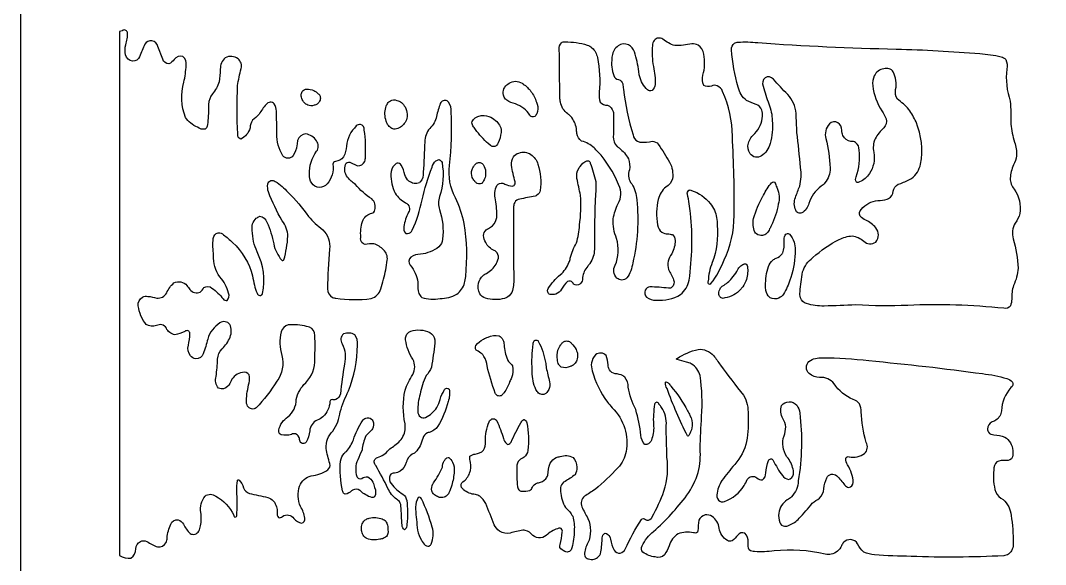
# Model space of a CAD drawing. Header units: millimetres. Extents: x -2342 to -1352, y 819 to 2802.
# Drawn here: x -2038.4 to -1754, y 1372.9 to 1523.7 of the extents above; entities that cross this region are included whole.
import ezdxf

# ---------------------------------------------------------------- set-up
doc = ezdxf.new("R2010")
doc.units = ezdxf.units.MM
doc.layers.add('Image_1', color=70, linetype='Continuous')

msp = doc.modelspace()

# ---------------------------------------------------------------- linework, layer by layer
at = {"layer": 'Image_1'}
msp.add_lwpolyline([(-2038.36, 818.88), (-1738.36, 818.88), (-1738.36, 1658.88), (-2038.36, 1658.88)], close=True, dxfattribs=at)
for points in [[(-1979.53, 1462.21, -0.146333), (-1974, 1452.88, 0.008659), (-1973.47, 1450.36, 0.041378), (-1972.71, 1448.09, 0.789547), (-1971.24, 1448.02, 0.173046), (-1972.73, 1459.58, -0.093549), (-1974.06, 1465.48, -0.264093), (-1972.95, 1468.87, -0.099348), (-1972.03, 1469.43, -0.292746), (-1969.99, 1467.77, -0.053657), (-1968.1, 1461.77, 0.120223), (-1965.88, 1457.24, 0.527196), (-1965.28, 1457.38, 0.055949), (-1964.19, 1463.9, 0.157502), (-1965.74, 1468.22, -0.046179), (-1969.55, 1476.18, -0.11021), (-1969.77, 1478.39, -0.546654), (-1967.66, 1479.11, -0.077751), (-1964.16, 1476.09, -0.050718), (-1958.48, 1469.39, 0.046661), (-1954.48, 1465.72, -0.224877), (-1952.62, 1460.28, 0.019066), (-1953.17, 1449.33, 0.298378), (-1951.76, 1446.94, 0.118284), (-1950.87, 1446.74, 0.068455), (-1941.07, 1446.61, 0.234372), (-1938.37, 1449.31, -0.005468), (-1937.61, 1451.96, 0.037761), (-1936.6, 1457.27, 0.238398), (-1937.62, 1460.11, 0.107352), (-1940.34, 1461.84, 0.071967), (-1942.72, 1461.59, -0.339004), (-1944, 1463.24, 0.09264), (-1943.98, 1464.24, -0.109348), (-1943.28, 1468.49, -0.243807), (-1940.85, 1470.26, 0.257058), (-1940.05, 1471.19, 0.293945), (-1940.9, 1474.25, -0.074168), (-1945.46, 1478.25, -0.030996), (-1947.66, 1480.24, -0.239241), (-1948.17, 1483.82, -0.383928), (-1947.03, 1484.4), (-1944.85, 1483.42, 0.323678), (-1942.87, 1484.66, 0.120495), (-1942.68, 1485.9, 0.054676), (-1942.98, 1493.34, 0.374098), (-1944.03, 1494.87, 0.264701), (-1945.19, 1494.49, 0.177355), (-1947.9, 1488.91, -0.08976), (-1948.71, 1485.9, -0.230932), (-1951.01, 1484.67, 0.355247), (-1951.68, 1483.87, -0.223578), (-1953.31, 1478.42, -0.511164), (-1957.55, 1478.63, -0.169838), (-1958.19, 1481.08, -0.171853), (-1956.2, 1487.47, 0.331027), (-1956.26, 1490.36, 0.209756), (-1959.2, 1492.3, 0.304747), (-1961.47, 1490.48, 0.012868), (-1961.68, 1489.06, -0.098079), (-1962.69, 1486.25, -0.514127), (-1965.57, 1486.24, -0.146966), (-1967.25, 1492.34, 0.013638), (-1967.38, 1498.61, 0.103325), (-1967.95, 1500.6, 0.480171), (-1970.17, 1500.47, 0.058194), (-1972.16, 1497.72, -0.052468), (-1973.98, 1496.06, 0.134794), (-1974.68, 1493.95, -0.21893), (-1977.26, 1490.84, -0.407954), (-1978.08, 1492.28, -0.02826), (-1978.12, 1505.67, -0.025371), (-1977.17, 1510.37, 0.302837), (-1978, 1513.1, 0.282587), (-1981.54, 1513.4, 0.219548), (-1982.93, 1510.23, -0.025679), (-1983.28, 1506.69, -0.102305), (-1985.07, 1503.4, 0.159271), (-1986.18, 1500.41, -0.021286), (-1986.41, 1495.41, -0.219951), (-1987.12, 1493.61, -0.234304), (-1989.26, 1494.15, -0.148045), (-1992.61, 1496.87, -0.155957), (-1993.04, 1506.59, 0.046114), (-1992.41, 1511.28, 0.273363), (-1993.32, 1513.74, 0.314217), (-1995.71, 1512.92, -0.110662), (-1997.21, 1511.69, -0.335298), (-1998.88, 1513), (-2000.29, 1516.48, 0.310694), (-2001.9, 1518.12, 0.295182), (-2003.85, 1517.16, 0.017541), (-2005.31, 1513.69, -0.314216), (-2007.29, 1512.47, -0.289679), (-2009.22, 1514.16, -0.104485), (-2009.16, 1517.01, -0.018818), (-2008.78, 1518.64, 0.093262), (-2008.71, 1520.48, 0.487444), (-2010.2, 1520.9, 0.021999), (-2010.86, 1520.67), (-2010.86, 1375.35, 0.165574), (-2007.71, 1374.68, 0.251177), (-2006.34, 1377.2, -0.280774), (-2005.1, 1379.29, -0.256491), (-2003.35, 1379.25, 0.038186), (-2000.33, 1377.75, 0.341006), (-1997.97, 1378.99, 0.113366), (-1997.7, 1380.28, -0.080402), (-1996.69, 1384.03, -0.367009), (-1994.63, 1385.26, -0.233047), (-1993.15, 1384.04, 0.082265), (-1991.32, 1381.49, 0.420075), (-1988.84, 1382.16, 0.061567), (-1988.42, 1383.63, 0.093105), (-1988.34, 1387.35, -0.200755), (-1987.15, 1391.85, -0.361163), (-1984.19, 1391.81, -0.158674), (-1979.17, 1386.55, 1.031076), (-1978.38, 1386.37, 0.03805), (-1978.38, 1393.38, -0.039205), (-1978.2, 1396.08, -0.588957), (-1977.69, 1396.3, -0.133898), (-1976.46, 1394.16, 0.237708), (-1974.87, 1392.59, -0.001652), (-1969.75, 1391.51, -0.247611), (-1967.33, 1388.88, -0.101634), (-1967.19, 1387.32, 0.149541), (-1966.82, 1385.89, 0.272605), (-1965.67, 1386.24, -0.399993), (-1962.5, 1385.66, 0.16979), (-1960.36, 1384.32, 0.412343), (-1959.48, 1385.72, 0.106687), (-1960.68, 1388.97, -0.184032), (-1960.91, 1394.64, -0.240541), (-1957.7, 1397.47, 0.119874), (-1953.12, 1399.12, 0.307169), (-1952.52, 1400.86, -0.035826), (-1953.56, 1405.07, -0.215045), (-1951.71, 1409.89, 0.134235), (-1949.68, 1415.26, -0.032991), (-1947.38, 1421.01, 0.096966), (-1944.9, 1433.73, 0.174437), (-1945.57, 1436.61, 0.216627), (-1948.71, 1436.83, 0.367938), (-1949.15, 1434.06, -0.191638), (-1948.5, 1428.44, 0.012847), (-1949.6, 1420.23, -0.274695), (-1950.9, 1418.64, -0.157193), (-1951.89, 1418.61, 0.368773), (-1952.53, 1418.04, -0.207935), (-1954.47, 1413.85, -0.124994), (-1956.03, 1412.95, 0.262442), (-1958.13, 1409.91, -0.083616), (-1959.1, 1406.8, -0.542134), (-1960.78, 1406.96, 0.008464), (-1961.07, 1408.11, 0.329532), (-1962.52, 1409.15, 0.129567), (-1963.2, 1408.95, -0.117763), (-1966, 1408.8, -0.386446), (-1966.7, 1410.14, -0.204657), (-1964.16, 1413.83, 0.219769), (-1961.84, 1418.66, -0.159102), (-1959.23, 1423.26, 0.20684), (-1956.74, 1429.92, 0.027508), (-1956.7, 1436.36, 0.302927), (-1958.15, 1438.69, 0.111253), (-1958.98, 1438.86, 0.098932), (-1964.09, 1439.3, 0.272267), (-1966.01, 1437.39, 0.146262), (-1965.82, 1430.86, -0.222853), (-1967.22, 1423.68, -0.048635), (-1972.94, 1416.32, -0.442686), (-1975.35, 1416.8, -0.158464), (-1975.67, 1418.25, -0.056956), (-1974.91, 1423.3, 0.112949), (-1974.92, 1425.44, 0.37518), (-1976.8, 1426.16, 0.23538), (-1979.95, 1423.84, -0.107308), (-1980.82, 1422.31, -0.328752), (-1983.39, 1421.81, -0.277344), (-1984.1, 1425.03, 0.030117), (-1983.66, 1429.83, -0.184674), (-1982.43, 1432.66, 0.098108), (-1980.2, 1435.96, 0.207404), (-1980.31, 1439.45, 0.40499), (-1983.02, 1439.86, 0.186201), (-1986.41, 1435.4, -0.025286), (-1987.64, 1431.32, -0.350847), (-1989.73, 1429.93, -0.201485), (-1991.17, 1430.78, -0.23605), (-1991.79, 1433.66, 0.044022), (-1991.36, 1436.95, 0.626352), (-1992.77, 1437.51, -0.067556), (-1995.57, 1436.59, -0.262067), (-1997.89, 1438.43, 0.398585), (-2000.66, 1439.13, -0.206186), (-2003.48, 1439.41, -0.137294), (-2005.69, 1444.6, -0.300189), (-2004.51, 1447.04, -0.196359), (-2003, 1447.24, -0.039948), (-2000.57, 1446.76, 0.298279), (-1997.8, 1448.17, -0.123346), (-1995.8, 1450.95, -0.353704), (-1992.17, 1450.23, 0.040866), (-1991.37, 1449.1, 0.313368), (-1988.51, 1448.4, 0.064123), (-1987.49, 1449.65, -0.35632), (-1985.25, 1449.52, -0.078739), (-1982.13, 1446.51, 0.279331), (-1981.03, 1446.11, 0.305724), (-1980.64, 1448.11, 0.135585), (-1983.07, 1452.62, -0.169893), (-1984.78, 1458.63, -0.06345), (-1984.87, 1463.26, -0.336026), (-1983.52, 1464.86, -0.267538), (-1982.01, 1464.29, -0.01774)], [(-1858.54, 1449.49, 0.02797), (-1863.75, 1449.85, 0.28747), (-1865.02, 1448.94, 0.310521), (-1864.67, 1446.97, 0.182437), (-1862.01, 1446.21, 0.1671), (-1855.2, 1447.75, 0.170863), (-1852.84, 1451.68, 0.05738), (-1852.44, 1470.25, 0.021549), (-1853.29, 1475.56, -0.348109), (-1852.93, 1476.64, -0.301871), (-1852.18, 1476.62, -0.151897), (-1847, 1472.94, -0.043299), (-1845.83, 1471.11, -0.104535), (-1845.04, 1466.93, -0.111324), (-1846.43, 1456.59, 0.08411), (-1847.56, 1451.46, 0.392909), (-1847.38, 1450.67, 0.386766), (-1846.78, 1450.79, 0.076503), (-1843.17, 1457.32, 0.118296), (-1840.38, 1469.64, 0.017864), (-1840.85, 1491.61, 0.107174), (-1843.58, 1504.03, 0.23169), (-1845.08, 1505.61, 0.214359), (-1846.63, 1505.55, -0.224707), (-1848.78, 1505.72, -0.200491), (-1849.01, 1508.54, 0.110543), (-1848.74, 1514.42, 0.221862), (-1850.38, 1516.87, 0.167504), (-1852.08, 1517.22, -0.045162), (-1856.81, 1516.75, -0.080388), (-1860.16, 1518.51, 0.42051), (-1862.51, 1518.22, 0.160226), (-1863.02, 1516.79, 0.069112), (-1862.76, 1510.95, -0.067171), (-1862.27, 1505.97, -0.215345), (-1863.14, 1504.32, -0.251248), (-1864.41, 1504.48, -0.150182), (-1866.62, 1508.35, -0.035823), (-1866.8, 1509.58, 0.047264), (-1868.01, 1515.03, 0.197527), (-1869.66, 1516.95, 0.275092), (-1872.52, 1516.73, 0.208259), (-1874.23, 1513.91, 0.034875), (-1874.27, 1513.27, 0.118107), (-1873.78, 1508.43, 0.256117), (-1872.43, 1507.36, -0.258471), (-1871.26, 1506.13, -0.012688), (-1871.08, 1504.66, 0.04533), (-1868.41, 1491.98, 0.230893), (-1867.18, 1490.23, 0.126189), (-1866.26, 1489.99, 0.069308), (-1863.1, 1490.24, -0.254653), (-1861.42, 1489.39, -0.028025), (-1858.26, 1484.4, -0.166447), (-1857.48, 1479.84, -0.192926), (-1859.27, 1477.53, 0.170634), (-1861.42, 1474.11, 0.045463), (-1861.86, 1470.64, 0.042652), (-1861.6, 1467.04, 0.20505), (-1860.38, 1465.01, 0.159807), (-1858.77, 1464.56, -0.070763), (-1857.47, 1464.34, -0.252699), (-1856.74, 1462.75, -0.137748), (-1857.69, 1459.04, 0.224963), (-1858.59, 1454.69, -0.034624), (-1857.16, 1451.8, -0.331875), (-1857.61, 1449.76, -0.213325)], [(-1872.47, 1478.28, 0.091255), (-1878.19, 1487.35, 0.013319), (-1879.21, 1488.39, 0.118356), (-1882.67, 1490.31, -0.216857), (-1884.02, 1492.38, 0.020166), (-1884.13, 1493.75, 0.154907), (-1885.73, 1497.15, 0.090286), (-1886.51, 1497.82, -0.185992), (-1888.57, 1501.08, -0.052558), (-1888.69, 1502.34, -0.004445), (-1888.86, 1515.8, -0.261966), (-1888.26, 1517.52, -0.215647), (-1887.24, 1517.82, -0.070581), (-1881.14, 1516.91, -0.191405), (-1878.83, 1514.95, -0.07736), (-1878.3, 1513.46, -0.071784), (-1877.77, 1503.81, 0.128808), (-1877.52, 1501.04, 0.170981), (-1875.48, 1500.22, -0.240099), (-1873.94, 1498.5, -0.097829), (-1873.85, 1497.32, -0.006754), (-1873.88, 1491.51, 0.207464), (-1872.89, 1488.89, 0.045193), (-1872.25, 1488.37, -0.106537), (-1869.71, 1485.36, -0.144301), (-1869.43, 1482.31, 0.234948), (-1869.09, 1478.85, 0.040916), (-1868.76, 1478.41, -0.125673), (-1867.37, 1474.02, -0.082856), (-1868.5, 1456.49, -0.122293), (-1870.11, 1452.33, -0.399975), (-1872.89, 1452.32, -0.331695), (-1873.37, 1455.84, 0.173134), (-1872.98, 1463.25, -0.111526), (-1873.88, 1468.75, -0.073231), (-1872.57, 1472.94, 0.260884), (-1872.36, 1478.02, -0.00186)], [(-1829.77, 1495.95), (-1829.77, 1495.95, -0.089402), (-1830.39, 1489.58, -0.181606), (-1832.78, 1486.2, -0.411414), (-1835.91, 1486.78, -0.235255), (-1836.37, 1489.68, -0.163264), (-1834.6, 1492.4, 0.190435), (-1832.51, 1497.23, 0.114939), (-1832.7, 1498.84, 0.250286), (-1834.29, 1500.45, -0.034263), (-1836.91, 1501.55, -0.177052), (-1839.24, 1505.23, -0.048475), (-1841.08, 1515.59, -0.263757), (-1840.27, 1517.4, -0.180068), (-1839.28, 1517.69, -0.051693), (-1833.81, 1517.59, 0.012913), (-1795.41, 1515.81, -0.013644), (-1772.15, 1514.54, -0.038096), (-1766.3, 1513.69, -0.138029), (-1764.96, 1512.89, -0.164337), (-1764.73, 1510.27, 0.106479), (-1763.76, 1501.34, -0.026854), (-1763.57, 1494.99, 0.054449), (-1762.56, 1490.03, -0.079687), (-1761.98, 1486.24, -0.08439), (-1762.83, 1483.68, 0.089014), (-1763.76, 1479.99, 0.171231), (-1762.64, 1476.95, -0.189387), (-1761.07, 1470.19, -0.090749), (-1762.38, 1467.57, 0.202035), (-1762.92, 1463.14, -0.055656), (-1761.56, 1455.05, -0.095549), (-1762.84, 1450.27, 0.085844), (-1763.34, 1446.45, -0.101003), (-1763.71, 1444.61, -0.302728), (-1765.52, 1443.93, 0.0362), (-1792.18, 1444.73, -0.023904), (-1806.56, 1444.86, -0.00428), (-1815.41, 1444.55, -0.083769), (-1820.24, 1445.21, -0.24318), (-1821.96, 1446.87, -0.133047), (-1822.06, 1448.53, -0.025901), (-1821.36, 1453.99, -0.161016), (-1818.51, 1457.98, -0.066335), (-1811.19, 1463.02, -0.100042), (-1807.63, 1464, -0.157522), (-1804.4, 1462.53, 0.361763), (-1801.07, 1462.3, 0.360302), (-1801.05, 1466.25, 0.122222), (-1803.85, 1468.36, -0.110366), (-1805.4, 1469.49, -0.360194), (-1805.06, 1471.37, -0.203713), (-1800.47, 1473.83, 0.093282), (-1797.92, 1474.2, 0.01748), (-1797.5, 1474.37, 0.231973), (-1796.21, 1476.37, -0.225568), (-1794.82, 1478.32, -0.08331), (-1794.12, 1478.57, 0.046363), (-1791.15, 1479.9, 0.187964), (-1788.64, 1483.93, 0.149768), (-1789.89, 1495.58, 0.05811), (-1791.9, 1499.08, 0.046186), (-1795.05, 1501.92, -0.198887), (-1795.54, 1504.58, 0.173035), (-1796.23, 1509.45, 0.351439), (-1798.83, 1510.31, 0.261088), (-1801.47, 1508.4, 0.150033), (-1801.88, 1505.64, 0.122925), (-1799.38, 1498.66, -0.046313), (-1798.14, 1496.46, -0.27165), (-1798.84, 1493.94, 0.07931), (-1801.23, 1490.95, 0.163208), (-1801.62, 1487.15, -0.198212), (-1802.83, 1481.26, -0.152161), (-1805.54, 1478.99, -0.230934), (-1806.45, 1478.86, -0.26846), (-1806.48, 1480.42, 0.116465), (-1805.7, 1487.77, 0.270367), (-1806.64, 1489.87, 0.209919), (-1807.95, 1490.17, -0.251919), (-1810.16, 1491.81, -0.139014), (-1810.49, 1493.29, 0.266764), (-1811.58, 1495.39, 0.350233), (-1813.91, 1495.07, 0.260233), (-1814.91, 1490.96, -0.056058), (-1813.75, 1482.82, -0.189762), (-1815.18, 1478.7, -0.072275), (-1816.22, 1477.78, 0.154778), (-1819.66, 1473.01, -0.209879), (-1821.56, 1470.38, -0.443826), (-1823.28, 1471.11, -0.199108), (-1823.35, 1474.65, -0.001881), (-1822.16, 1477.83, 0.09923), (-1821.94, 1482.98, 0.006654), (-1822.92, 1492.67, -0.003483), (-1823.18, 1497.98, 0.167398), (-1825.5, 1503.24, -0.022325), (-1829.47, 1507.47, 0.346143), (-1831.79, 1507.86, 0.292544), (-1832.32, 1505.49, 0.03411), (-1830.7, 1500.6, -0.080755)], [(-1955.14, 1502.15, -0.106465), (-1955.49, 1501.16, -0.102865), (-1956.05, 1500.54, -0.133061), (-1956.89, 1500.21, -0.188364), (-1958.68, 1500.28, -0.100979), (-1959.62, 1500.95, -0.097919), (-1960.32, 1502.12, -0.042551), (-1960.49, 1502.75, -0.129596), (-1960.34, 1503.75, -0.106551), (-1959.94, 1504.33, -0.13026), (-1959.33, 1504.67, -0.081135), (-1958.92, 1504.7, -0.116565), (-1957.02, 1504.32, -0.082562), (-1955.73, 1503.43, -0.022655), (-1955.54, 1503.25, -0.127938), (-1955.18, 1502.49, -0.047357)], [(-1895.38, 1497.38, -0.175885), (-1895.99, 1497.01, -0.222277), (-1896.84, 1497.24, -0.063885), (-1897.05, 1497.48, 0.076447), (-1898.75, 1499.34, 0.092361), (-1901.04, 1500.59, -0.101202), (-1903.4, 1501.65, -0.017199), (-1903.78, 1501.94, -0.124224), (-1904.36, 1503.05, -0.161499), (-1904.22, 1504.77, -0.055619), (-1903.94, 1505.26, -0.100124), (-1902.81, 1506.34, -0.145108), (-1901, 1506.87, -0.139188), (-1899.18, 1506.33, -0.025576), (-1898.87, 1506.11, -0.077358), (-1896.76, 1504.07, -0.076668), (-1895.19, 1501.09, -0.007402), (-1895.01, 1500.56, -0.171474), (-1895.13, 1497.88, -0.038161)], [(-1933.95, 1501.58, -0.10684), (-1932.66, 1500.94, -0.09396), (-1931.67, 1499.77, -0.110117), (-1931.07, 1497.73, -0.035835), (-1931.07, 1497.01, -0.08636), (-1931.68, 1495.46, -0.086629), (-1932.61, 1494.37, -0.113054), (-1934.01, 1493.66, -0.059076), (-1934.77, 1493.56, -0.115592), (-1935.84, 1494.1, -0.10668), (-1936.65, 1495.19, -0.047511), (-1936.88, 1495.84, -0.166541), (-1936.99, 1499.64, -0.056413), (-1936.51, 1500.74, -0.10824), (-1935.73, 1501.44, -0.224386)], [(-1922.28, 1460.93, -0.126968), (-1927.36, 1458.89, 0.169633), (-1930.06, 1458.1, 0.402304), (-1930.21, 1455.86, -0.152386), (-1928.16, 1451.16, -0.028804), (-1928.11, 1450.1, 0.200588), (-1927.5, 1447.47, 0.06182), (-1927.02, 1446.95, 0.129399), (-1921.93, 1446.66, 0.123795), (-1917.28, 1447.83, 0.159114), (-1915.14, 1450.94, 0.046846), (-1914.84, 1452.76, 0.06709), (-1915.28, 1467.42, 0.065829), (-1917.7, 1474.57, -0.154499), (-1919.32, 1483.53, 0.041848), (-1918.88, 1498.41, 0.171345), (-1919.57, 1501.05, 0.457964), (-1921.58, 1501.15, 0.077487), (-1921.88, 1500.72, 0.036099), (-1922.93, 1497.13, -0.148965), (-1924.82, 1493.81, 0.162991), (-1926.21, 1490.07, -0.008507), (-1926.61, 1481.64, -0.197582), (-1927.44, 1478.98, -0.024803), (-1927.65, 1478.75, -0.28312), (-1930.58, 1479.2, -0.136732), (-1931.7, 1480.93, 0.048285), (-1932.7, 1483.59, 0.354624), (-1933.89, 1484.13, 0.119606), (-1934.6, 1483.65, 0.191972), (-1935.57, 1481.2, 0.122811), (-1934.38, 1475.81, 0.119908), (-1931.51, 1473.15, -0.244297), (-1930.5, 1471.93, -0.18754), (-1930.69, 1470.54, 0.098216), (-1931.97, 1466.59, 0.249779), (-1931.52, 1464.75, 0.255699), (-1931.38, 1464.69, 0.299266), (-1929.85, 1465.24, 0.050105), (-1929.66, 1465.56, 0.051677), (-1926.92, 1474, -0.044457), (-1924.17, 1483.01, -0.208497), (-1923.09, 1484.78, -0.117998), (-1922.22, 1485.14, -0.285701), (-1921.41, 1484.32, -0.127007), (-1922.1, 1474.92, 0.157691), (-1922.09, 1471.28, -0.107548), (-1921.24, 1463.08, -0.152657)], [(-1905.02, 1492.67, -0.086982), (-1905.87, 1489.79, -0.023271), (-1906.23, 1489.13, -0.165725), (-1906.98, 1488.76, -0.191035), (-1907.91, 1489.02, -0.035251), (-1908.07, 1489.15, -0.055722), (-1911.73, 1492.98, -0.013289), (-1912.51, 1494.07, -0.135566), (-1913.04, 1495.03, -0.079223), (-1913.09, 1495.74, -0.096583), (-1912.17, 1496.74, -0.128033), (-1910.79, 1497.32, -0.036746), (-1910.37, 1497.34, -0.133448), (-1907.85, 1496.88, -0.088875), (-1906.24, 1495.69, -0.065088), (-1905.24, 1494.31, -0.186684)], [(-1895.54, 1475.06, -0.007123), (-1899.86, 1474.21, 0.246147), (-1901.25, 1473.25, 0.118364), (-1901.54, 1472.16, 0.002478), (-1901.52, 1452.58, -0.077908), (-1901.86, 1448.83, -0.168453), (-1903.18, 1447.07, -0.090821), (-1904.08, 1446.68, -0.14974), (-1909.36, 1446.75, -0.180165), (-1910.91, 1447.97, -0.204649), (-1911.27, 1450.87, -0.147264), (-1909.98, 1453.01, -0.086961), (-1909.09, 1453.6, 0.142375), (-1906.42, 1456.2, 0.041686), (-1905.88, 1457.36, 0.233911), (-1906.12, 1459.27, 0.170796), (-1906.95, 1459.93, -0.164927), (-1909.28, 1462.16, -0.083362), (-1909.92, 1464.1, -0.181997), (-1909.14, 1465.65, -0.110904), (-1908.54, 1466.02, 0.168955), (-1906.58, 1467.96, 0.059121), (-1906.18, 1469.08, 0.037449), (-1906.56, 1474.02, -0.186541), (-1906.22, 1477.99, -0.284402), (-1904.49, 1478.59, -0.078397), (-1903.96, 1478.37, 0.089428), (-1901.91, 1477.76, 0.288239), (-1901.14, 1478.44, 0.118194), (-1901.1, 1479, -0.042267), (-1902.13, 1483.58, -0.188832), (-1901.56, 1485.94, -0.193669), (-1900.08, 1486.98, -0.234069), (-1896.75, 1486.58, -0.172383), (-1894.81, 1483.89, -0.111814), (-1894.18, 1476.6, -0.202034), (-1895.08, 1475.27, -0.075871)], [(-1878.84, 1475.55, 0.009781), (-1879.14, 1460.27, -0.144742), (-1880.35, 1456.39, -0.040651), (-1880.99, 1455.59, 0.146072), (-1882.42, 1452.45, -0.048121), (-1882.47, 1451.79, -0.185339), (-1883.17, 1450.66, -0.335181), (-1884.91, 1450.65, 0.22082), (-1885.8, 1451.43, 0.163109), (-1886.58, 1451.39, 0.067374), (-1888.25, 1449.22, -0.170961), (-1889.83, 1447.88, -0.151077), (-1891.43, 1447.77, -0.23879), (-1892.08, 1448.46, -0.20213), (-1892, 1449.41, -0.063335), (-1888.57, 1453.27, 0.128034), (-1886.18, 1456.61, 0.034205), (-1885.81, 1457.8, -0.066228), (-1884.14, 1462.06, 0.07749), (-1883.28, 1466.94, 0.057437), (-1882.98, 1475.25, 0.000607), (-1883.97, 1479.9, -0.182242), (-1883.49, 1482.72, -0.045067), (-1883.12, 1483.23, -0.138949), (-1881.26, 1484.8, -0.31558), (-1880.41, 1484.51, -0.084685), (-1880.26, 1484.2, -0.009852), (-1878.75, 1479.08, -0.040884)], [(-1909.31, 1481.38, -0.098448), (-1909.59, 1479.79, -0.086584), (-1910.23, 1478.72, -0.01899), (-1910.4, 1478.53, -0.212838), (-1911.62, 1478.55, -0.116821), (-1912.27, 1479.08, -0.024518), (-1912.38, 1479.25, -0.101968), (-1913.01, 1480.2, -0.178257), (-1913.06, 1482.42, -0.093463), (-1912.56, 1483.33, -0.012886), (-1912.48, 1483.43, -0.10817), (-1912.02, 1484.01, -0.138533), (-1911.31, 1484.33, -0.166636), (-1910.42, 1484.15, -0.11226), (-1909.87, 1483.62, -0.037125), (-1909.67, 1483.24, -0.113654)], [(-1828.42, 1477.22, -0.177562), (-1828.1, 1472.84, -0.069207), (-1830.08, 1466.79, -0.011017), (-1830.52, 1465.93, -0.124672), (-1831.28, 1464.74, -0.155516), (-1832.52, 1464.13, -0.19217), (-1834.13, 1464.53, -0.066105), (-1834.64, 1465.01, -0.15496), (-1834.94, 1468.81, -0.061225), (-1832.35, 1475, -0.003142), (-1832.19, 1475.29, -0.066244), (-1829.97, 1478.75, -0.255777), (-1829.46, 1479, -0.242453), (-1828.94, 1478.66, -0.073064), (-1828.85, 1478.42, 0.02671)], [(-1826.23, 1464.17, -0.201402), (-1825.78, 1464.61, -0.281723), (-1825.03, 1464.46, -0.111336), (-1823.73, 1462.3, -0.081221), (-1823.41, 1460.18, -0.083991), (-1824.66, 1452.49, -0.006205), (-1824.85, 1451.96, -0.079149), (-1826.68, 1447.85, -0.139826), (-1827.94, 1446.76, -0.242431), (-1830.38, 1446.86, -0.120045), (-1830.54, 1446.98, -0.133446), (-1831.54, 1448.84, -0.075242), (-1831.65, 1450.16, -0.073924), (-1830.86, 1455.53, -0.112166), (-1829.59, 1457.25, -0.062018), (-1828.74, 1457.81, 0.127356), (-1827.04, 1459.05, 0.017501), (-1826.84, 1459.31, 0.085056), (-1826.43, 1462.47, -0.15555)], [(-1844.57, 1447.65, -0.135219), (-1844.35, 1449.11, -0.111863), (-1843.76, 1449.94, -0.06821), (-1843.5, 1450.13, 0.070976), (-1840.98, 1452.25, 0.045893), (-1839.57, 1454.16, -0.096371), (-1838.78, 1455.41, -0.109584), (-1837.65, 1456.2, -0.019489), (-1837.43, 1456.28, -0.206882), (-1836.93, 1456.06, -0.156536), (-1836.69, 1455.53, -0.116271), (-1836.95, 1451.95, -0.082158), (-1837.97, 1449.89, -0.039646), (-1838.61, 1449.14, -0.078385), (-1840.44, 1447.65, -0.099582), (-1842.92, 1446.79, -0.256552), (-1843.96, 1446.83, -0.148328), (-1844.49, 1447.46, -0.032434)], [(-1935.8, 1397.69, 0.275941), (-1935.53, 1395.3, 0.098049), (-1932.25, 1392.39, -0.216105), (-1931.21, 1390.6, -0.029455), (-1930.97, 1387.5, -0.038399), (-1931.19, 1383.94, -0.268666), (-1931.62, 1382.68, -0.061363), (-1931.83, 1382.54, -0.21777), (-1932.49, 1383.75, -0.002335), (-1932.81, 1389.05, 0.206038), (-1933.54, 1390.65, 0.08429), (-1934.04, 1390.96, -0.118651), (-1936.4, 1394, 0.00587), (-1939.76, 1400.33, -0.430718), (-1939.87, 1402.22, -0.161193), (-1939.28, 1402.53, 0.141583), (-1936.21, 1404.66, 0.003836), (-1933.43, 1406.8, 0.173524), (-1931.65, 1410.26, 0.066604), (-1931.66, 1411.92, -0.105973), (-1931.68, 1421.19, -0.05483), (-1929.55, 1425.55, 0.264984), (-1929.51, 1429.78, -0.116873), (-1931.51, 1435.2, -0.226398), (-1930.8, 1437.15, -0.122052), (-1930.07, 1437.58, -0.192464), (-1924.81, 1437.2, -0.216334), (-1923.42, 1435.2, -0.069938), (-1923.38, 1434.27, -0.006936), (-1924.34, 1427.64, -0.113629), (-1925.84, 1425.26, 0.068256), (-1927.47, 1420.11, 0.087128), (-1928.1, 1415.46, 0.263568), (-1927.4, 1413.79, 0.29423), (-1925.98, 1413.67, 0.151346), (-1922.86, 1416.42, 0.083875), (-1921.91, 1418.68, -0.084939), (-1920.77, 1421.19, -0.30545), (-1920.11, 1421.79, -0.254793), (-1919.43, 1421.49, -0.133806), (-1919.7, 1418.06, -0.076667), (-1922.59, 1411.22, -0.179132), (-1925.02, 1409.5, -0.025792), (-1925.42, 1409.41, 0.20345), (-1926.73, 1407.85, -0.130116), (-1928.8, 1404.01, -0.011753), (-1929.05, 1403.76, 0.209316), (-1931.06, 1401.9, 0.040488), (-1931.33, 1401.13, -0.171705), (-1933.01, 1398.78, -0.127009), (-1934.59, 1398.19, 0.316996)], [(-1902.64, 1423.49, -0.08237), (-1904.18, 1420.55, -0.015586), (-1904.65, 1419.98, -0.208828), (-1905.47, 1419.58, -0.223438), (-1906.39, 1420.01, -0.079735), (-1906.65, 1420.42, -0.02874), (-1908.91, 1427.93, 0.116341), (-1909.77, 1430.59, 0.039238), (-1910.27, 1431.28, 0.025866), (-1911.78, 1432.21, -0.194655), (-1912.14, 1432.93, -0.161934), (-1911.99, 1433.6, -0.106185), (-1909.93, 1435.39, -0.060315), (-1908.65, 1435.91, -0.18036), (-1905.56, 1436.31, -0.140879), (-1904.53, 1435.18, -0.112074), (-1904.19, 1433.78, 0.092371), (-1903.24, 1429.72, 0.013851), (-1902.98, 1429.18, -0.073161), (-1901.89, 1428, -0.145688), (-1902.13, 1424.68, -0.007457)], [(-1895.74, 1434.98, -0.358385), (-1894.86, 1434.97, -0.077078), (-1894.69, 1434.77, -0.083467), (-1892.71, 1429.01, -0.020823), (-1892.52, 1427.43, -0.00873), (-1891.6, 1423.5, -0.163908), (-1891.79, 1421.42, -0.129502), (-1892.62, 1420.34, -0.089601), (-1893.32, 1419.98, -0.169152), (-1894.62, 1420.43, -0.11318), (-1895.35, 1421.37, -0.106411), (-1896.39, 1426.28, 0.037038), (-1896.4, 1426.82, -0.049574), (-1896.1, 1434.06, -0.174422), (-1895.83, 1434.88, -0.076019)], [(-1883.8, 1431.25, -0.123356), (-1884.01, 1429.52, -0.094883), (-1884.61, 1428.53, -0.107839), (-1885.49, 1427.9, -0.036095), (-1885.81, 1427.78, -0.189844), (-1888.35, 1427.62, -0.107791), (-1889.03, 1428.35, -0.12436), (-1889.41, 1429.67, -0.12211), (-1889.25, 1432.31, -0.086216), (-1888.48, 1433.81, -0.050866), (-1887.87, 1434.47, -0.127711), (-1887.13, 1434.84, -0.174923), (-1886.05, 1434.68, -0.104778), (-1885.45, 1434.15, -0.082994), (-1884.21, 1432.46, -0.026665), (-1883.92, 1431.78, -0.038965)], [(-1866.22, 1408.72, 0.042428), (-1867.67, 1415.84, -0.086267), (-1869.72, 1422.07, 0.170133), (-1870.73, 1424.83, 0.177068), (-1871.18, 1425.2, 0.110257), (-1873.38, 1425.76, -0.223296), (-1874.94, 1426.86, -0.149963), (-1875.31, 1428.26, 0.105247), (-1875.91, 1430.84, 0.412665), (-1878.78, 1431.03, 0.15783), (-1879.93, 1428.77, 0.124528), (-1879.73, 1426.6, 0.095879), (-1875.48, 1417.9, 0.021445), (-1874.21, 1416.37, -0.133006), (-1870.71, 1410.6, -0.111272), (-1870.32, 1404.2, -0.131092), (-1872.59, 1399.68, -0.023216), (-1878.87, 1393.74, -0.006978), (-1881.9, 1391.81, 0.313786), (-1882.61, 1388.88, 0.01918), (-1880.93, 1385.67, -0.205668), (-1880.91, 1378.85, 0.140945), (-1881.87, 1375.62, 0.254926), (-1881.16, 1374.56, 0.105663), (-1880.74, 1374.44, 0.302042), (-1877.95, 1375.14, 0.069457), (-1877.42, 1375.89, 0.039766), (-1876.99, 1379.85, -0.238168), (-1876.5, 1381.32, -0.073551), (-1876.18, 1381.55, -0.264721), (-1874.86, 1380.6, -0.087183), (-1874.66, 1379.9, 0.086882), (-1873.68, 1376.83, 0.296054), (-1871.95, 1376.07, 0.220523), (-1870.56, 1377.14, -0.045604), (-1866.07, 1385.35, -0.523836), (-1864.97, 1385.37, 0.370711), (-1863.4, 1385.6, 0.088968), (-1863.1, 1386.09, 0.040197), (-1859.82, 1393.26, 0.11065), (-1858.99, 1402.67, -0.008515), (-1859.2, 1411.4, 0.173807), (-1860.48, 1416.43, 0.044679), (-1861.23, 1417.34, 0.363551), (-1861.79, 1417.86, 0.338363), (-1862.41, 1417.3, 0.057524), (-1862.74, 1411.71, -0.114327), (-1863.16, 1407.82, -0.220241), (-1864.16, 1406.37, -0.154336), (-1865.12, 1406.14, -0.184468)], [(-1851.67, 1381.69, 0.124077), (-1855.93, 1381.41, 0.166662), (-1858.4, 1378.1, -0.055463), (-1859.64, 1375.58, -0.300834), (-1862.29, 1374.99, -0.128598), (-1865.67, 1376.29, -0.354948), (-1865.89, 1378.06, -0.108599), (-1862.73, 1382.07, 0.056113), (-1853.47, 1392.09, 0.07698), (-1850.31, 1398.44, 0.074525), (-1849.78, 1405.07, -0.012901), (-1849.37, 1413.96, 0.052834), (-1849.81, 1425.25, 0.203487), (-1852.25, 1428.52, 0.0843), (-1853.59, 1429.02, -0.014045), (-1856.21, 1429.72, -0.899664), (-1856.18, 1430.03, -0.082322), (-1850.35, 1432.54, -0.235199), (-1846.03, 1430.79, -0.008017), (-1844.15, 1428.19, 0.013754), (-1837.75, 1419.81, -0.146373), (-1836.5, 1414.42, -0.056283), (-1836.9, 1407.02, -0.124963), (-1840.2, 1400.61, 0.034201), (-1843.73, 1396.14, 0.128319), (-1845.13, 1392.17, 0.292276), (-1844.29, 1390.44, 0.245453), (-1843.06, 1390.36, 0.173849), (-1837.59, 1394.75, 0.038745), (-1836.73, 1396.43, -0.469016), (-1834.06, 1396.89, 0.196539), (-1832.49, 1396.32, 0.242009), (-1831.57, 1398.32, -0.054849), (-1830.84, 1401.69, -0.659095), (-1829.49, 1401.76, 0.052785), (-1826.96, 1397.52, 0.190744), (-1825.28, 1396.5, 0.304694), (-1823.88, 1397.91, 0.09541), (-1824, 1399.32, 0.113108), (-1825.69, 1402.77, -0.23565), (-1826.52, 1408.53, 0.068084), (-1826, 1411.05, 0.097139), (-1826.89, 1413.33, -0.177499), (-1827.2, 1416.95, -0.491306), (-1823, 1417.02, -0.153305), (-1822.14, 1414.88, -0.071464), (-1822.57, 1396.1, -0.193197), (-1824.45, 1391.67, -0.114378), (-1825.6, 1390.82, 0.225689), (-1827.96, 1387.13, 0.110209), (-1827.7, 1384.53, 0.288932), (-1826.35, 1383.47, 0.087328), (-1825.13, 1383.76, 0.108875), (-1822.33, 1385.69, 0.024183), (-1818.68, 1389.86, -0.03891), (-1816.64, 1391.25, 0.182735), (-1815.45, 1393.91, -0.086044), (-1814.64, 1396.89, -0.508325), (-1811.86, 1397.49, -0.031232), (-1809.69, 1394.96, 0.169716), (-1808.53, 1394.23, 0.329686), (-1807.33, 1395.59, 0.137761), (-1808.86, 1400.5, -0.143524), (-1809.39, 1402.29, -0.489839), (-1808.43, 1402.72, 0.211462), (-1804.19, 1403.66, 0.349329), (-1803.73, 1406.75, -0.067476), (-1805.07, 1415.26, 0.09081), (-1805.58, 1417.4, 0.17348), (-1807.34, 1418.61, -0.139931), (-1812.62, 1423, 0.25333), (-1816.63, 1424.77, -0.175466), (-1819.55, 1425.82, -0.428076), (-1819.62, 1429.21, -0.167085), (-1815.86, 1430.22, -0.031661), (-1803, 1429.41, -0.010989), (-1771.46, 1425.81, -0.043489), (-1764.7, 1424.44, -0.157196), (-1763.13, 1423.48, -0.360856), (-1763.55, 1421.95, 0.171536), (-1766.18, 1415.52, -0.226608), (-1767.74, 1412.9, -0.073823), (-1768.78, 1412.46, 0.294901), (-1770.06, 1410.43, 0.199215), (-1769.76, 1409.56, 0.257231), (-1768.27, 1408.88, -0.06767), (-1765.24, 1408.22, -0.228933), (-1763.02, 1404.53, -0.083777), (-1763.15, 1402.72, -0.392924), (-1764.92, 1401.72, 0.142159), (-1767.49, 1401.34, 0.21887), (-1768.33, 1399.11, 0.097801), (-1767.78, 1392.91, 0.165848), (-1765.7, 1390.89, -0.192424), (-1763.5, 1386.51, -0.039984), (-1762.93, 1378.8, -0.274251), (-1764.25, 1375.76, -0.14848), (-1765.56, 1375.32, -0.023819), (-1791.26, 1375.15, -0.023151), (-1801.4, 1375.6, -0.095401), (-1804.37, 1376.35, -0.132736), (-1806.09, 1378.62, 0.509468), (-1810.02, 1378.96, 0.08059), (-1810.56, 1378.09, -0.232719), (-1813.4, 1375.72, -0.116413), (-1815.08, 1375.71, 0.088989), (-1829.25, 1376.65, -0.039428), (-1834.69, 1376.45, -0.181492), (-1836.17, 1376.91, -0.153605), (-1836.45, 1379.06, 0.232902), (-1837.41, 1381.55, 0.369389), (-1839.33, 1381.05, -0.048521), (-1840.9, 1379.49, -0.263316), (-1842.24, 1379.52, -0.233945), (-1844.47, 1382.96, 0.216534), (-1846.48, 1386.17, 0.222449), (-1848.4, 1386.62, 0.215729), (-1850.15, 1385.19, 0.004025), (-1850.45, 1382.19, -0.590571), (-1851.4, 1381.65, -0.00502)], [(-1853.31, 1408.52, -0.030319), (-1858.97, 1421.66, -0.195229), (-1859.39, 1423.32, -0.023272), (-1859.35, 1423.53, -0.156902), (-1858.16, 1422.73, -0.043666), (-1857.9, 1422.33, -0.058982), (-1853.28, 1415.54, -0.009953), (-1852.63, 1414.23, -0.142461), (-1852.02, 1411.32, -0.1155), (-1852.68, 1409.14, -0.019921), (-1852.88, 1408.83, -0.250025), (-1853.05, 1408.54, -0.249891)], [(-1940.91, 1391.46, -0.113597), (-1944.06, 1393.3, -0.006169), (-1944.21, 1393.45, 0.305152), (-1946.22, 1393.5, 0.062226), (-1946.48, 1393.3, -0.12693), (-1948.25, 1392.38, -0.240293), (-1948.88, 1392.88, -0.100984), (-1948.98, 1393.32, -0.080992), (-1949.58, 1401.56, -0.135141), (-1948.54, 1403.7, -0.053982), (-1947.94, 1404.25, 0.096502), (-1946, 1407.48, -0.054995), (-1943.48, 1412.76, -0.159899), (-1942.59, 1413.47, -0.262643), (-1940.99, 1413.21, -0.076799), (-1940.57, 1412.75, -0.216271), (-1940.74, 1410.46, -0.060441), (-1941.07, 1410, -0.003376), (-1942.59, 1408.54, 0.065794), (-1943.61, 1404.59, -0.015441), (-1944.8, 1401.94, 0.192156), (-1945.02, 1397.25, 0.195145), (-1944.46, 1396.7, 0.221158), (-1943.7, 1396.74, -0.172579), (-1942.03, 1397.24, -0.136937), (-1940.59, 1395.69, -0.079884), (-1940.12, 1394.27, -0.214425), (-1940.12, 1391.62, -0.133568)], [(-1888.66, 1378.46, 0.043797), (-1888.05, 1381.83, 0.302465), (-1888.38, 1382.84, 0.242638), (-1888.98, 1382.95, 0.092275), (-1892.08, 1381.32, -0.191193), (-1894.04, 1380.27, -0.196397), (-1896.23, 1380.95, 0.169993), (-1898.31, 1382.31, 0.048524), (-1898.96, 1382.4, 0.023524), (-1902.47, 1381.6, -0.218023), (-1905.43, 1382.11, -0.128148), (-1906.94, 1383.93, 0.008149), (-1909.28, 1389.76, 0.150759), (-1910.94, 1391.79, 0.088604), (-1912.12, 1392.31, -0.163226), (-1915.41, 1393.62, 0.058016), (-1915.68, 1393.85, -0.395352), (-1915.88, 1395.55, -0.101169), (-1915.59, 1395.81, 0.157258), (-1913.75, 1398.25, 0.128801), (-1913.51, 1401.21, -0.152834), (-1913.65, 1402.88, -0.19086), (-1912.2, 1403.5, 0.164452), (-1909.9, 1404.55, 0.124882), (-1909.35, 1406.97, -0.121107), (-1908.31, 1412.43, -0.23572), (-1907.55, 1413.25, -0.304914), (-1906.33, 1412.9, -0.039373), (-1906.19, 1412.72, -0.024598), (-1904.33, 1407.83, 0.183287), (-1903.55, 1406.42, 0.058239), (-1903.18, 1406.18, 0.240548), (-1902.21, 1406.84, -0.02804), (-1899.51, 1412.21, -0.225554), (-1898.74, 1413.08, -0.348324), (-1898.6, 1413.08, -0.232034), (-1897.85, 1412.19, -0.075052), (-1897.57, 1404.51, -0.159485), (-1898.65, 1402.66, -0.059388), (-1899.22, 1402.27, 0.208825), (-1900.48, 1400.99, 0.102996), (-1900.66, 1399.88, 0.032644), (-1900.46, 1394.44, 0.240075), (-1899.89, 1393.38, 0.17386), (-1899.25, 1393.22, 0.070956), (-1897.09, 1393.4, 0.213087), (-1896.35, 1394.31, -0.183431), (-1895.1, 1395.46, -0.120431), (-1894.65, 1395.56, 0.195426), (-1892.62, 1396.68, 0.072509), (-1892.06, 1397.63, -0.056276), (-1891.4, 1400.97, -0.157371), (-1889.72, 1402.52, -0.091092), (-1888.61, 1402.81, -0.222317), (-1885.05, 1402.58, -0.176095), (-1884.02, 1399.88, -0.131087), (-1884.51, 1397.78, -0.044177), (-1887.27, 1395.93, 0.206936), (-1888.44, 1394.58, 0.13408), (-1888.5, 1393.17, 0.10647), (-1887.16, 1388.65, -0.089183), (-1885.15, 1386.25, -0.103266), (-1884.75, 1382.28, -0.071148), (-1885.39, 1377.54, -0.20979), (-1886.06, 1376.52, -0.295997), (-1887.37, 1376.53, -0.103769), (-1888.74, 1377.59, -0.030326)], [(-1919.55, 1402.55, -0.10528), (-1918.49, 1401.25, -0.139127), (-1918.01, 1398.67, -0.053168), (-1918.71, 1394.91, -0.033507), (-1919.5, 1392.77, -0.113345), (-1920.27, 1391.87, -0.154499), (-1921.49, 1391.42, -0.14199), (-1922.67, 1391.72, -0.131453), (-1923.73, 1392.41, -0.08857), (-1924.27, 1393.3, -0.142682), (-1923.95, 1395.22, -0.029629), (-1923.76, 1395.54, 0.062578), (-1921.32, 1399.91, -0.117071), (-1920.77, 1401.65, -0.06059), (-1920.27, 1402.29, -0.209193), (-1919.74, 1402.56, -0.067904)], [(-1928.01, 1391.46, 0.13036), (-1928.78, 1388.81, 0.024605), (-1928.77, 1388.27, 0.000839), (-1928.21, 1382.37, 0.090049), (-1927.13, 1379.62, 0.060385), (-1926.05, 1378.25, 0.202172), (-1925.36, 1377.93, 0.215926), (-1924.58, 1378.27, 0.061925), (-1924.4, 1378.53, 0.172397), (-1924.15, 1383.25, 0.041696), (-1927.12, 1391.11, 0.188175), (-1927.45, 1391.48, 0.258582)], [(-1936.6, 1380.91, -0.109194), (-1937.73, 1380.12, -0.089052), (-1938.7, 1379.91, -0.143213), (-1942.25, 1380.07, -0.115722), (-1943.12, 1380.76, -0.117044), (-1943.69, 1382.03, -0.047683), (-1943.75, 1382.64, -0.127144), (-1943.52, 1384.18, -0.106016), (-1942.9, 1385.09, -0.121429), (-1942.02, 1385.61, -0.009298), (-1941.62, 1385.72, -0.152334), (-1937.98, 1385.52, -0.023172), (-1937.43, 1385.28, -0.10914), (-1936.75, 1384.39, -0.110475), (-1936.47, 1383.08, -0.128985)]]:
    msp.add_lwpolyline(points, format="xyb", close=True, dxfattribs=at)

doc.saveas('drawing.dxf')
